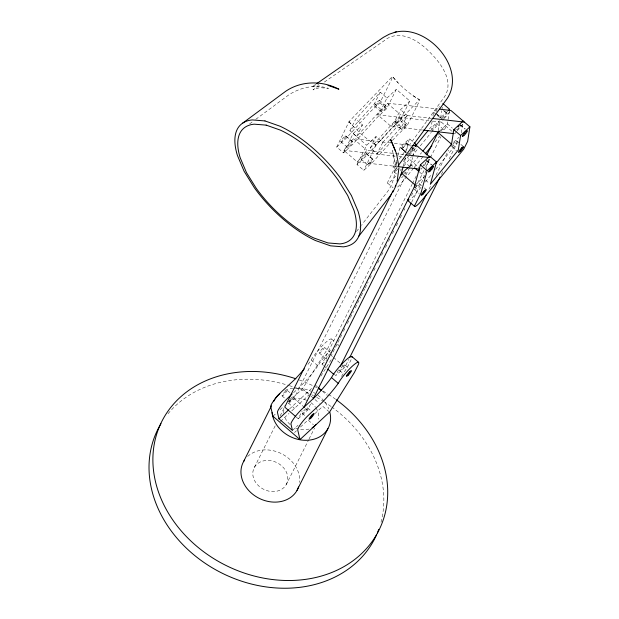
<?xml version="1.0" encoding="UTF-8"?>
<svg xmlns="http://www.w3.org/2000/svg" width="619" height="619" viewBox="0 0 619 619"><rect width="100%" height="100%" fill="white"/><g stroke="black" fill="none" stroke-linecap="round" stroke-linejoin="round"><path stroke-width="0.46" stroke-dasharray="3.1 2.32" d="M405.662 152.204L401.514 148.645L401.685 147.972M432.124 121.247L431.273 126.686L429.447 128.922M432.983 115.807L433.548 112.178L439.544 106.607M438.314 130.71L439.877 120.728M440.604 118.02L441.742 110.77M441.881 109.857L442.314 107.141M449.355 111.157L447.359 123.854L443.467 131.638M461.302 132.799L462.873 122.825M396.949 162.565L395.967 168.763L397.661 166.441M396.539 160.329L393.978 169.598L387.997 181.545A8.635 1.447 -49.2 0 0 389.158 182.62A8.635 1.447 -49.2 0 0 395.286 176.5L397.112 174.264M397.816 155.694L400.122 147.353L409.453 138.687L413.507 142.192M405.615 152.591L409.453 138.687M403.294 166.163L405.6 157.822M403.309 160.932L410.064 166.759L412.625 157.497M412.881 156.568L415.442 147.299M423.582 178.427L425.632 171.014M425.887 170.086L428.959 158.967M392.431 140.49L397.584 134.826L406.915 126.16L418.521 102.986L419.458 99.767C409.113 93.755 400.145 85.592 392.407 76.501L349.054 121.595L336.736 147.043L343.491 152.87L352.822 144.204L377.311 117.331L386.643 108.665L396.315 89.353L409.832 101.013L400.16 120.334L390.829 129L366.34 155.872L357.008 164.538L363.771 170.372L373.102 161.706L391.788 141.194M413.043 95.736L419.458 99.767L376.104 144.885L363.771 170.372M349.936 130.648L355.739 119.057L380.221 92.185L386.983 98.019L381.18 109.609L356.691 136.482L349.936 130.648L374.418 103.775L380.221 92.185M343.491 152.87L353.163 133.557L362.494 124.891L355.739 119.057M356.691 136.482L362.494 124.891M336.736 147.043L346.067 138.377L370.549 111.497L379.88 102.831L391.487 79.658L392.415 76.47L397.986 82.745M357.008 164.538L366.68 145.225L376.012 136.559L382.774 142.385L376.971 153.976L370.208 148.142L376.012 136.559M370.208 148.142L394.698 121.27L400.501 109.679L409.832 101.013M391.146 138.416L401.452 127.104L407.256 115.513L400.501 109.679M254.363 467.407L275.432 425.338M280.159 415.898L284.887 406.451M288.725 403.379L294.056 398.427L405.453 175.974M405.886 175.107L411.062 164.762L413.91 167.223M439.312 120.597L436.735 125.75L431.861 131.723M323.443 365.419L322.019 364.189L412.061 184.385M412.494 183.526L416.386 175.742M296.106 416.92L298.242 418.761L302.126 411.001M341.742 334.778L331.351 355.523L332.774 356.753M343.475 331.32L345.634 327.002M347.367 323.544L349.967 318.352M350.4 317.493L353.426 311.442M355.159 307.983L360.784 296.741M361.217 295.882L364.684 288.965M365.117 288.098L368.143 282.047M369.876 278.589L372.042 274.271M373.775 270.812L375.501 267.354M377.667 263.029L379.401 259.57M381.567 255.252L383.3 251.794M385.459 247.468L386.759 244.876M388.492 241.418L390.225 237.959M392.384 233.642L394.117 230.183M396.284 225.858L398.017 222.399M400.176 218.081L401.909 214.623M404.075 210.298L404.942 208.572M411.434 195.604L412.734 193.012M415.326 187.828L423.984 170.535M425.717 167.076L430.05 158.433L422.8 167.099M430.484 157.566L440.867 136.822M298.242 418.761L307.573 410.095L311.458 402.335M411.627 202.297L424.154 177.289M338.57 369.806L335.537 375.857L344.868 367.191L348.76 359.407M429.037 189.135L431.203 184.818M435.962 175.309L448.52 150.239M441.401 174.419L443.134 170.96M449.193 158.859L458.733 139.809M286.241 484.584A18.106 14.887 26.6 0 0 268.615 460.435A18.106 14.887 26.6 0 0 256.049 482.959A18.106 14.887 26.6 0 0 286.241 484.584L308.595 439.947M309.02 439.088L314.614 427.93M289.143 401.213L302.521 388.794L327.327 349.224L331.196 341.495A16.287 2.724 -49.2 0 0 325.076 343.05A16.287 2.724 -49.2 0 0 311.21 360.049A31.987 5.354 -49.2 0 1 307.473 364.978M320.882 376.12L332.047 358.293M341.502 376.437L347.599 366.719L351.468 358.997A16.287 2.724 -49.2 0 0 351.816 358.115M397.05 162.155L393.08 167.625L394.28 160.05L392.523 150.51C396.841 163.733 396.044 179.433 387.943 191.062L361.844 224.627M399.325 159.029L443.003 98.854C456.923 81.507 438.685 60.02 425.702 48.297C414.181 37.898 397.205 29.433 383.563 41.171L323.304 82.784M356.498 231.498L361.248 225.393M403.913 160.182L408.169 154.974M408.78 154.232L414.862 146.788M400.16 170.527L401.375 169.033M403.82 166.054L411.132 157.094M411.743 156.352L417.84 148.885M420.278 145.898L431.25 132.466M410.064 166.759L421.616 152.622M413.624 168.151L402.041 182.334A8.635 1.447 -49.2 0 1 396.756 187.812M414.235 167.409L423.381 156.212M434.956 142.03L439.838 136.056M421.044 187.278L415.558 193.995A8.635 1.447 -49.2 0 1 409.43 200.115M425.307 182.056L432.016 173.846M435.675 169.366L457.008 143.244M398.172 166.658L357.279 161.969L343.762 150.309L353.395 138.702L390.481 142.95M422.475 130.029L391.092 126.431L377.575 114.763L387.208 103.156L437.618 108.936M357.279 161.969L366.912 150.363L394.489 153.527M391.092 126.431L400.725 114.825L431.157 118.314M408.679 156.158L407.48 157.613L420.278 168.662M409.283 155.439L416.51 146.734M432.735 121.092L441.293 122.075L443.699 119.173M444.303 118.446L450.926 110.468M420.99 169.273L422.197 167.826M456.613 131.561L454.81 133.735L452.675 131.893M457.217 130.833L464.443 122.129M382.774 142.385L407.256 115.513M376.971 153.976L390.496 139.128M403.689 147.105L401.514 148.645M423.326 165.234L423.961 164.608M386.983 98.019L396.315 89.353M447.638 111.203L440.31 118.012L436.929 115.095M412.208 148.235L413.546 146.997M439.366 131.282L447.359 123.854L452.342 128.156M409.066 166.619L411.062 164.762M453.549 142.331L458.88 137.379M415.248 185.096L423.914 177.049M322.019 364.189L326.685 359.856M293.592 392.663L301.368 385.436A31.987 5.354 -49.2 0 0 317.973 365.883A16.287 2.724 -49.2 0 1 330.546 350.106M272.956 416.247L276.476 412.981M279.997 409.708L284.222 405.785M289.429 409.051L311.798 388.275M280.361 421.485L288.988 413.469M291.742 410.908L309.276 394.628M292.462 430.453L298.048 425.261M294.52 432.549L296.447 430.762M300.439 427.056L308.014 420.015L313.415 424.68M314.901 413.624L322.793 406.288L328.875 411.542M249.612 123.885L252.691 121.61M255.763 119.328L288.818 94.854C300.416 87.418 315.04 84.122 328.441 88.316L319.652 87.619L312.997 89.902L320.131 84.973M315.76 84.308L311.79 87.062L318.785 84.664M377.575 114.763L428.928 120.651M403.426 126.547L404.942 126.717M394.288 143.391L411.403 145.349M395.44 153.636L404.95 154.727M343.762 150.309L395.115 156.197M398.915 156.63L402.721 157.064M369.613 162.085L371.129 162.263M348.969 121.726C357.008 130.477 365.783 138.888 376.104 144.885M373.977 143.678L376.004 145.024M444.303 110.863L447.096 113.254M460.521 124.86L465.341 129M443.297 110.391L446.678 113.308M460.196 124.968L464.923 129.054M437.099 114.221L441.834 118.306M436.101 113.749L441.509 118.415M433.548 112.178L436.256 114.507M441.293 122.075L451.963 131.282M436.511 123.374A3.791 0.634 -49.2 0 1 433.037 128.148A3.791 0.634 -49.2 0 1 432.464 127.127A3.791 0.634 -49.2 0 1 436.511 123.374L443.266 129.209M456.783 140.877L463.538 146.703M431.497 129.062L432.851 130.23M451.777 146.556L456.505 150.641M387.208 103.156L400.725 114.825M379.563 100.402L386.411 106.298A3.791 0.634 -49.2 0 1 382.944 111.064A3.791 0.634 -49.2 0 1 382.372 110.05A3.791 0.634 -49.2 0 1 386.411 106.298M399.835 117.896L406.691 123.792A3.791 0.634 -49.2 0 1 403.217 128.566A3.791 0.634 -49.2 0 1 402.652 127.545A3.791 0.634 -49.2 0 1 406.691 123.792M379.88 102.831L386.643 108.665M400.16 120.334L406.915 126.16M374.418 103.775L381.18 109.609M394.698 121.27L401.452 127.104M374.65 106.143L381.505 112.039M394.922 123.645L401.777 129.533M406.428 142.904L410.575 146.463M411.155 146.982L413.283 148.792M426.801 160.46L432.782 165.644M406.103 143.012L410.227 146.479M410.838 147.098L412.935 148.815M426.375 160.507L431.18 164.561M401.932 148.591L405.987 152.096M401.863 148.622L405.917 152.127M400.122 147.353L406.876 153.187M419.605 172.128L424.58 176.43M425.609 180.175L429.663 183.673M419.489 183.781L421.516 185.53M424.216 187.859L426.243 189.615M353.163 133.557L366.68 145.225M394.202 171.966L396.911 174.303M414.475 189.46L419.21 193.546M353.395 138.702L366.912 150.363M345.843 136.002A3.791 0.634 -49.2 0 1 342.369 140.776A3.791 0.634 -49.2 0 1 341.796 139.755A3.791 0.634 -49.2 0 1 345.843 136.002L352.598 141.836A3.791 0.634 -49.2 0 1 349.124 146.61A3.791 0.634 -49.2 0 1 348.559 145.589A3.791 0.634 -49.2 0 1 352.598 141.836M366.115 153.497A3.791 0.634 -49.2 0 1 362.641 158.271A3.791 0.634 -49.2 0 1 362.076 157.249A3.791 0.634 -49.2 0 1 366.115 153.497L372.87 159.331A3.791 0.634 -49.2 0 1 369.404 164.105A3.791 0.634 -49.2 0 1 368.831 163.083A3.791 0.634 -49.2 0 1 372.87 159.331M345.742 135.94L352.505 141.774M366.022 153.442L372.777 159.269M340.829 141.689L347.685 147.577M361.109 159.184L367.957 165.072M387.656 183.147L393.057 187.812M331.591 339.034L334.972 341.951M324.364 347.321A3.791 0.634 -49.2 0 1 320.897 352.095A3.791 0.634 -49.2 0 1 320.325 351.074A3.791 0.634 -49.2 0 1 324.364 347.321L330.445 352.567M344.644 364.815A3.791 0.634 -49.2 0 1 341.17 369.589A3.791 0.634 -49.2 0 1 340.597 368.568A3.791 0.634 -49.2 0 1 344.644 364.815L348.698 368.32M333.486 357.364L340.597 363.508M341.309 364.119L344.868 367.191M319.358 353.008L326.112 358.834M339.63 370.502L343.684 374M324.155 366.03L327.002 368.491M311.21 360.049L317.973 365.883M315.295 385.026L317.423 386.867M322.406 391.169L327.389 395.464M302.521 388.794L308.602 394.04M310.699 395.851L314.259 398.922M314.963 399.534L319.234 403.224M287.069 390.225A3.791 0.634 -49.2 0 1 283.595 394.999A3.791 0.634 -49.2 0 1 283.03 393.978A3.791 0.634 -49.2 0 1 287.069 390.225L290.45 393.142M307.341 407.72A3.791 0.634 -49.2 0 1 303.875 412.494A3.791 0.634 -49.2 0 1 303.302 411.473A3.791 0.634 -49.2 0 1 307.341 407.72L310.723 410.637M294.056 398.427L307.573 410.095M282.063 395.912L284.763 398.241M302.335 413.407L305.716 416.324M288.415 403.101L294.497 408.354M349.054 121.595L350.656 123.552M290.357 399.069A3.791 0.634 -49.2 0 1 293.785 396.021A3.791 0.634 -49.2 0 1 291.433 399.735A3.791 0.634 -49.2 0 1 288.818 401.491M289.321 400.493A3.791 0.634 -49.2 0 1 289.785 399.812M415.442 187.534A3.791 0.634 -49.2 0 1 419.109 183.797A3.791 0.634 -49.2 0 1 418.15 186.203A3.791 0.634 -49.2 0 1 414.645 189.522M405.468 172.198A3.791 0.634 -49.2 0 1 405.004 174.047M403.131 176.26A3.791 0.634 -49.2 0 1 401.46 177.715M403.797 173.653A3.791 0.634 -49.2 0 1 405.004 172.531M397.677 168.956A3.791 0.634 -49.2 0 1 394.179 171.865A3.791 0.634 -49.2 0 1 397.677 167.192M460.242 124.937A3.791 0.634 -49.2 0 1 460.35 125.773M459.074 127.591A3.791 0.634 -49.2 0 1 456.404 130.315M455.777 129.928A3.791 0.634 -49.2 0 1 456.249 129.139M426.762 160.832A3.791 0.634 -49.2 0 1 423.125 165.412M410.018 151.547A3.791 0.634 -49.2 0 1 413.26 149.102A3.791 0.634 -49.2 0 1 409.236 154.061M408.447 153.798A3.791 0.634 -49.2 0 1 408.919 153.009M452.744 144.629A3.791 0.634 -49.2 0 1 456.412 140.892A3.791 0.634 -49.2 0 1 455.445 143.298A3.791 0.634 -49.2 0 1 451.947 146.618M451.947 145.883A3.791 0.634 -49.2 0 1 452.272 145.31M441.092 130.748A3.791 0.634 -49.2 0 1 442.763 130.462M438.755 134.81A3.791 0.634 -49.2 0 1 438.26 134.648M442.128 118.562A3.791 0.634 -49.2 0 1 445.494 114.229A3.791 0.634 -49.2 0 1 446.802 114.167A3.791 0.634 -49.2 0 1 443.057 118.523M326.615 358.749A3.791 0.634 -49.2 0 1 327.652 356.165M328.294 355.407A3.791 0.634 -49.2 0 1 329.587 354.06M435.977 111.637A3.791 0.634 -49.2 0 1 437.076 110.174M309.074 429.044A18.106 14.887 26.6 0 1 299.271 429.207M298.373 428.975A18.106 14.887 26.6 0 1 294.002 427.187M290.118 424.526A18.106 14.887 26.6 0 1 284.307 415.697M283.827 413.244A18.106 14.887 26.6 0 1 283.982 409.252M288.338 401.994A18.106 14.887 26.6 0 1 307.666 400.748M310.916 402.683A18.106 14.887 26.6 0 1 315.504 407.217M316.015 407.952A18.106 14.887 26.6 0 1 318.53 419.117M247.646 456.443A30.354 24.961 26.6 0 1 281.459 453.673A30.354 24.961 26.6 0 1 299.534 482.394M284.98 390.442A30.354 24.961 26.6 0 1 292.772 388.299M293.7 388.198A30.354 24.961 26.6 0 1 311.048 391.216M313.415 392.384A30.354 24.961 26.6 0 1 314.939 393.251M317.88 395.216A30.354 24.961 26.6 0 1 323.985 401.004M325.145 402.505A30.354 24.961 26.6 0 1 328.743 408.95M299.364 379.996A121.425 99.829 26.6 0 1 313.121 385.807M313.965 386.217A121.425 99.829 26.6 0 1 317.299 387.904M323.025 391.061A121.425 99.829 26.6 0 1 327.822 393.97M328.604 394.473A121.425 99.829 26.6 0 1 335.513 399.193M168.012 413.763A121.425 99.829 26.6 0 1 288.431 385.358M289.321 385.637A121.425 99.829 26.6 0 1 294.621 387.409M295.495 387.726A121.425 99.829 26.6 0 1 310.939 394.357M311.775 394.775A121.425 99.829 26.6 0 1 313.431 395.634M316.719 397.406A121.425 99.829 26.6 0 1 323.157 401.197M323.954 401.692A121.425 99.829 26.6 0 1 330.894 406.374M331.645 406.915A121.425 99.829 26.6 0 1 380.476 524.107M336.914 345.007A16.287 2.724 -49.2 0 1 338.485 345.742M396.462 122.732A3.791 0.634 -49.2 0 0 399.928 117.958A3.791 0.634 -49.2 0 0 395.889 121.711A3.791 0.634 -49.2 0 0 396.462 122.732M376.182 105.238A3.791 0.634 -49.2 0 0 379.656 100.464A3.791 0.634 -49.2 0 0 375.617 104.216A3.791 0.634 -49.2 0 0 376.182 105.238M403.054 147.732A3.791 0.634 -49.2 0 0 406.521 142.958A3.791 0.634 -49.2 0 0 402.482 146.711A3.791 0.634 -49.2 0 0 403.054 147.732"/><path stroke-width="0.93" d="M398.93 168.02L397.135 181.297M463.151 121.007L453.82 129.673L451.545 144.188L450.678 145.914M439.513 109.161L450.926 110.468L469.914 126.841L460.582 135.507L458.308 150.022L430.337 184.261L436.488 162.023L429.725 156.189L420.394 164.855L414.25 187.093M469.914 126.841L467.639 141.349L463.77 149.078L422.313 199.829A8.635 1.447 -49.2 0 1 416.192 205.949A8.635 1.447 -49.2 0 1 415.024 204.874L421.013 192.927L427.156 170.689L436.488 162.023M400.733 175.425L403.039 167.091M415.697 146.378L416.208 144.521L414.181 142.772M395.974 185.7L392.879 192.107M243.584 461.596L271.532 405.793M273.675 401.499L274.534 399.781A30.354 24.961 26.6 0 1 279.858 393.545M393.096 190.675L284.725 407.093L295.395 416.308M395.177 186.52L401.731 173.428L408.401 167.238M418.552 171.424L419.419 169.691M426.777 154.998L438.028 132.52L439.366 131.282M303.852 407.55L415.248 185.096L401.731 173.428M313.183 398.884L411.194 203.156M310.63 418.328A3.791 0.634 -49.2 0 0 314.104 413.554A3.791 0.634 -49.2 0 0 310.065 417.307A3.791 0.634 -49.2 0 0 310.63 418.328L312.564 414.467M422.769 194.389A3.791 0.634 -49.2 0 0 426.243 189.615A3.791 0.634 -49.2 0 0 422.204 193.368A3.791 0.634 -49.2 0 0 422.769 194.389L424.711 190.52M340.295 366.347L426.445 194.327M349.627 357.681L440.101 177.011M347.924 375.423A3.791 0.634 -49.2 0 0 351.399 370.649A3.791 0.634 -49.2 0 0 347.36 374.402A3.791 0.634 -49.2 0 0 347.924 375.423L349.859 371.562M460.072 151.477A3.791 0.634 -49.2 0 0 463.538 146.703A3.791 0.634 -49.2 0 0 459.499 150.456A3.791 0.634 -49.2 0 0 460.072 151.477L462.006 147.616M297.019 490.395L327.969 428.588M398.226 165.668L446.825 99.086C467.507 68.717 426.909 23.22 394.318 32.467M358.858 236.118L391.51 194.134M415.465 146.045L428.232 130.408M422.831 151.129L438.028 132.52L451.545 144.188L435.737 163.54M425.207 153.969L431.915 145.759M448.303 110.584L449.642 109.346L442.879 103.512M414.877 145.759L416.208 144.521M292.176 393.978L288.64 397.259A12.171 2.035 -49.2 0 0 277.451 412.447L278.945 418.784L292.462 430.453L290.969 424.108A12.171 2.035 -49.2 0 1 302.157 408.927L314.885 397.096A31.987 5.354 -49.2 0 0 331.49 377.551A16.287 2.724 -49.2 0 1 344.063 361.775A16.287 2.724 -49.2 0 1 352.002 357.411M278.945 418.784L288.733 409.701M299.991 439.575L329.548 412.122L354.354 372.553L358.223 364.823A16.287 2.724 -49.2 0 0 352.103 366.378A16.287 2.724 -49.2 0 0 338.245 383.378A31.987 5.354 -49.2 0 1 321.648 402.93L308.912 414.753A12.171 2.035 -49.2 0 0 297.731 429.942L299.991 439.575L272.956 416.247L270.696 406.613A12.171 2.035 -49.2 0 1 281.885 391.425L294.613 379.602A31.987 5.354 -49.2 0 0 304.285 368.901M242.54 123.235L285.599 91.349C301.298 80.578 322.251 80.462 338.879 89.206L328.024 85.399M316.557 83.751L383.285 37.419L389.266 34.2L396.299 31.793M432.108 118.422L464.443 122.129M464.111 133.503L465.627 133.681M423.427 130.137L453.859 133.627M412.355 145.465L417.113 146.007L429.919 157.056M405.902 154.835L429.679 157.559M430.29 169.049L431.807 169.219M398.172 166.658L419.094 169.057M453.82 129.673L460.582 135.507M420.394 164.855L427.156 170.689M414.622 167.834L418.893 171.517M407.929 200.641L414.684 206.475M351.871 356.536L358.625 362.37M327.714 369.102L334.113 374.627M331.49 377.551L338.245 383.378M318.135 387.486L321.694 390.55M395.386 150.773L390.574 139.376L396.508 153.597L398.791 166.101M408.238 200.711A8.635 1.447 -49.2 0 1 408.269 199.039M457.998 126.926A3.791 0.634 -49.2 0 1 459.275 125.649M315.86 424.704A18.106 14.887 26.6 0 1 312.154 427.744M298.536 486.983A30.354 24.961 26.6 0 1 259.152 498.326A30.354 24.961 26.6 0 1 244.567 460.01M329.85 412.339A30.354 24.961 26.6 0 1 305.987 440.31A30.354 24.961 26.6 0 1 272.035 412.618M336.264 399.742A121.425 99.829 26.6 0 1 334.291 571.438A121.425 99.829 26.6 0 1 154.75 478.294A121.425 99.829 26.6 0 1 295.843 378.766M318.947 388.786A121.425 99.829 26.6 0 1 321.4 390.132M376.631 534.646A121.425 99.829 26.6 0 1 220.294 572.258A121.425 99.829 26.6 0 1 160.971 423.698M378.735 529.446A121.425 99.829 26.6 0 1 377.373 532.928M264.978 120.929L252.212 119.916A80.052 35.701 45.6 0 0 237.441 155.508L244.095 171.254L254.409 187.836A82.722 36.892 45.6 0 0 315.52 240.567L330.523 245.836L343.29 246.849A80.052 35.701 45.6 0 0 358.053 211.265L351.399 195.511L341.092 178.93A82.722 36.892 45.6 0 0 279.981 126.199L264.978 120.929M266.162 125.123L254.123 124.171A75.51 33.681 45.6 0 0 240.187 157.744L246.47 172.6L256.196 188.238A78.025 34.803 45.6 0 0 313.841 237.982L327.993 242.95L340.032 243.901A75.51 33.681 45.6 0 0 353.967 210.336L347.685 195.48L337.959 179.843A78.025 34.803 45.6 0 0 280.314 130.098L266.162 125.123M430.081 171.061A3.791 0.634 -49.2 0 0 433.555 166.287A3.791 0.634 -49.2 0 0 429.516 170.039A3.791 0.634 -49.2 0 0 430.081 171.061M463.902 135.522A3.791 0.634 -49.2 0 0 467.368 130.748A3.791 0.634 -49.2 0 0 463.329 134.501A3.791 0.634 -49.2 0 0 463.902 135.522"/></g></svg>
